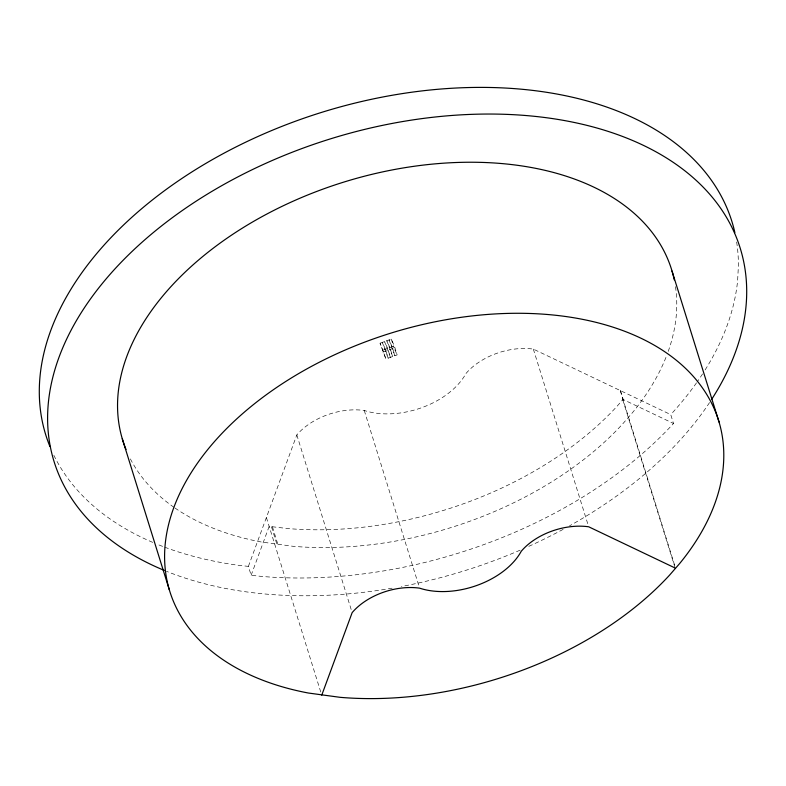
<?xml version="1.0" encoding="UTF-8"?>
<svg xmlns="http://www.w3.org/2000/svg" width="786" height="786" viewBox="0 0 786 786"><rect width="100%" height="100%" fill="white"/><g stroke="black" fill="none" stroke-linecap="round" stroke-linejoin="round"><path stroke-width="0.59" stroke-dasharray="3.93 2.95" d="M248.386 566.382L296.823 434.943A54.637 34.388 -17.3 0 1 364.252 410.469A67.901 42.729 -17.3 0 0 465.911 373.576A54.637 34.388 -17.3 0 1 533.34 349.102L670.743 414.605L673.514 423.487A359.281 226.103 -17.3 0 1 261.522 576.403L251.147 575.264L248.386 566.382L238.639 565.311A359.281 226.103 -17.3 0 1 164.864 547.243M251.147 575.264L269.166 526.384L287.558 528.526A287.391 180.859 -17.3 0 0 617.108 406.205L622.993 399.435L673.514 423.487M380.07 343.187L391.31 339.11L394.385 346.027L397.146 354.908L385.916 358.986L380.07 343.187L385.916 358.986M383.146 350.104L394.385 346.027M382.841 352.069L394.081 347.992L397.146 354.908M174.983 508.021A287.391 180.859 -17.3 0 0 261.384 542.006L293.09 546.299A287.391 180.859 -17.3 0 0 622.64 423.978L632.573 412.552A287.391 180.859 -17.3 0 0 666.842 355.115M620.478 390.662L623.239 399.553M620.233 390.544L674.84 565.891M622.738 399.73L675.312 568.533M533.34 349.102L587.957 524.449M391.31 339.11L394.081 347.992M364.252 410.469L419.233 586.985M296.823 434.943L351.794 611.459M272.428 526.866L277.959 544.629M271.465 526.758L276.996 544.521M266.395 517.502L321.012 692.849M675.469 286.635A287.391 180.859 -17.3 0 1 668.071 351.814M174.02 507.353A287.391 180.859 -17.3 0 1 129.808 457.786M736.639 241.97A359.281 226.103 -17.3 0 1 738.398 265.943L737.612 280.681A359.281 226.103 -17.3 0 1 705.111 369.951M702.566 373.91A359.281 226.103 -17.3 0 1 697.231 381.809M696.534 382.802A359.281 226.103 -17.3 0 1 670.743 414.605M162.623 546.398A359.281 226.103 -17.3 0 1 157.092 544.207M152.739 542.389A359.281 226.103 -17.3 0 1 53.782 455.153M709.571 402.55A359.281 226.103 -17.3 0 1 569.545 525.844M563.14 529.361A359.281 226.103 -17.3 0 1 527.632 546.86M520.096 550.18A359.281 226.103 -17.3 0 1 401.41 586.513M392.165 588.183A359.281 226.103 -17.3 0 1 166.494 571.304M392.135 346.842L389.06 339.925L394.906 355.724L392.135 346.842M389.885 347.658L386.82 340.741L392.656 356.539L389.885 347.658M387.645 348.473L384.57 341.556L390.406 357.355L387.645 348.473M385.395 349.289L382.32 342.372L388.156 358.17L385.395 349.289"/><path stroke-width="1.18" d="M321.739 695.188L352.157 612.628A54.637 34.388 -17.3 0 1 419.596 588.154A67.901 42.729 -17.3 0 0 521.256 551.261A54.637 34.388 -17.3 0 1 588.685 526.787L675.577 568.229L679.615 563.582A287.391 180.859 -17.3 0 0 590.08 320.934A287.391 180.859 -17.3 0 0 202.66 456.047A287.391 180.859 -17.3 0 0 308.426 693.036L340.132 697.329A287.391 180.859 -17.3 0 0 669.682 575.008L675.312 568.533M672.03 271.072L719.072 422.111M122.272 438.735L169.314 589.775M126.025 449.464A287.391 180.859 -17.3 0 1 344.229 181.959A287.391 180.859 -17.3 0 1 674.26 279.895M164.303 570.41A359.281 226.103 -17.3 0 1 116.122 267.613A359.281 226.103 -17.3 0 1 578.28 123.333A359.281 226.103 -17.3 0 1 711.517 399.573M49.901 446.468A359.281 226.103 -17.3 0 1 321.248 112.496A359.281 226.103 -17.3 0 1 734.871 232.627"/></g></svg>
